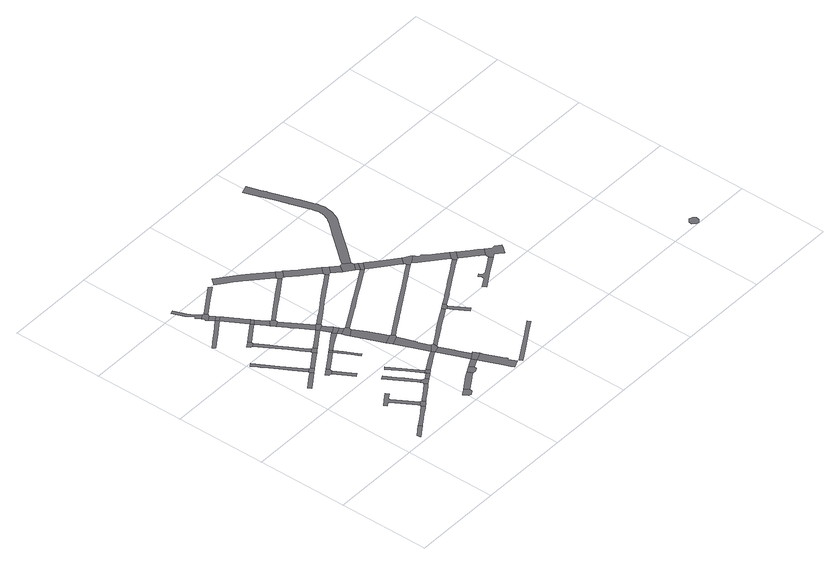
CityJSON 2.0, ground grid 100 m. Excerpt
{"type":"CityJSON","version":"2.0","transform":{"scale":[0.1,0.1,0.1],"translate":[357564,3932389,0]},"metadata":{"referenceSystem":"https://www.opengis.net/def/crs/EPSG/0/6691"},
"CityObjects":{
"road1":{"type":"Road","geometry":[{"type":"MultiSurface","lod":"1","boundaries":[[[0,1,2,3]]]}]},
"road2":{"type":"Road","attributes":{"RoadStructureAttribute.sectionType":"1"},"geometry":[{"type":"MultiSurface","lod":"1","boundaries":[[[4,5,6,7,8,9,10,11,12,13,14,0,3]]]}]},
"road3":{"type":"Road","attributes":{"RoadStructureAttribute.sectionType":"1"},"geometry":[{"type":"MultiSurface","lod":"1","boundaries":[[[15,16,17,18,19,20]]]}]},
"road4":{"type":"Road","geometry":[{"type":"MultiSurface","lod":"1","boundaries":[[[21,22,23,24,25,26,27,28,29,30,31,32,33]]]}]},
"road5":{"type":"Road","attributes":{"RoadStructureAttribute.sectionType":"1"},"geometry":[{"type":"MultiSurface","lod":"1","boundaries":[[[34,35,36,37,38,39,40,41,42,43,44]]]}]},
"road6":{"type":"Road","geometry":[{"type":"MultiSurface","lod":"1","boundaries":[[[21,33,10,9,45,46,47,48,49,50]]]}]},
"road7":{"type":"Road","geometry":[{"type":"MultiSurface","lod":"1","boundaries":[[[43,15,20,51,52,44]]]}]},
"road8":{"type":"Road","geometry":[{"type":"MultiSurface","lod":"1","boundaries":[[[53,54,55,56,57,58,59,60,61]]]}]},
"road9":{"type":"Road","attributes":{"RoadStructureAttribute.sectionType":"1"},"geometry":[{"type":"MultiSurface","lod":"1","boundaries":[[[62,63,64,65,58,57]]]}]},
"road10":{"type":"Road","attributes":{"RoadStructureAttribute.sectionType":"1"},"geometry":[{"type":"MultiSurface","lod":"1","boundaries":[[[49,66,67,68,69,70,71,72,73,74,75,76,77,78,79,80,50]]]}]},
"road11":{"type":"Road","geometry":[{"type":"MultiSurface","lod":"1","boundaries":[[[81,82,83,84,85,86,87]]]}]},
"road12":{"type":"Road","attributes":{"RoadStructureAttribute.sectionType":"1"},"geometry":[{"type":"MultiSurface","lod":"1","boundaries":[[[88,89,90,91,92,93,94,52,51]]]}]},
"road13":{"type":"Road","attributes":{"RoadStructureAttribute.sectionType":"1"},"geometry":[{"type":"MultiSurface","lod":"1","boundaries":[[[95,96,97,98,99,100,101,102,103,104,105,106,107,108,109,81,87]]]}]},
"road14":{"type":"Road","attributes":{"RoadStructureAttribute.sectionType":"1"},"geometry":[{"type":"MultiSurface","lod":"1","boundaries":[[[110,111,112,113,114,115,116,117,118,119]]]}]},
"road15":{"type":"Road","attributes":{"RoadStructureAttribute.sectionType":"1"},"geometry":[{"type":"MultiSurface","lod":"1","boundaries":[[[120,121,122,123,124,125,126,127,128,129,130,131,132,133,134,135,136,129,137]]]}]},
"road16":{"type":"Road","attributes":{"RoadStructureAttribute.sectionType":"1"},"geometry":[{"type":"MultiSurface","lod":"1","boundaries":[[[138,139,140,141,142,143,144,145,146,147,148,149,150,140,151,152,153,53,61]]]}]},
"road17":{"type":"Road","geometry":[{"type":"MultiSurface","lod":"1","boundaries":[[[154,155,156,157,158,159,160,161]]]}]},
"road18":{"type":"Road","geometry":[{"type":"MultiSurface","lod":"1","boundaries":[[[162,76,75,163,164,110,119]]]}]},
"road19":{"type":"Road","geometry":[{"type":"MultiSurface","lod":"1","boundaries":[[[91,90,165,166,167,168,101,100]]]}]},
"road20":{"type":"Road","attributes":{"RoadStructureAttribute.sectionType":"1"},"geometry":[{"type":"MultiSurface","lod":"1","boundaries":[[[169,170,171,172,173,83,82]]]}]},
"road21":{"type":"Road","attributes":{"RoadStructureAttribute.sectionType":"1"},"geometry":[{"type":"MultiSurface","lod":"1","boundaries":[[[174,175,176,177,178,179,180,181,182,183,184,185]]]}]},
"road22":{"type":"Road","geometry":[{"type":"MultiSurface","lod":"1","boundaries":[[[151,140,150,186,187]]]}]},
"road23":{"type":"Road","geometry":[{"type":"MultiSurface","lod":"1","boundaries":[[[188,181,180,189,190,191,192,193]]]}]},
"road24":{"type":"Road","attributes":{"RoadStructureAttribute.sectionType":"1"},"geometry":[{"type":"MultiSurface","lod":"1","boundaries":[[[192,191,137,194]]]}]},
"road25":{"type":"Road","attributes":{"RoadStructureAttribute.sectionType":"1"},"geometry":[{"type":"MultiSurface","lod":"1","boundaries":[[[195,196,197,198,164,163]]]}]},
"road26":{"type":"Road","attributes":{"RoadStructureAttribute.sectionType":"1"},"geometry":[{"type":"MultiSurface","lod":"1","boundaries":[[[199,200,201,202,203,204]]]}]},
"road27":{"type":"Road","geometry":[{"type":"MultiSurface","lod":"1","boundaries":[[[137,129,136,194]]]}]},
"road28":{"type":"Road","geometry":[{"type":"MultiSurface","lod":"1","boundaries":[[[205,206,199,204,198,197,207,208]]]}]},
"road29":{"type":"Road","attributes":{"RoadStructureAttribute.sectionType":"1"},"geometry":[{"type":"MultiSurface","lod":"1","boundaries":[[[209,210,211,212,213,214,215,216,217,218,154,161]]]}]},
"road30":{"type":"Road","geometry":[{"type":"MultiSurface","lod":"1","boundaries":[[[131,130,172,171,219]]]}]},
"road31":{"type":"Road","attributes":{"RoadStructureAttribute.sectionType":"1"},"geometry":[{"type":"MultiSurface","lod":"1","boundaries":[[[220,221,222,219,171,223,224]]]}]},
"road32":{"type":"Road","attributes":{"RoadStructureAttribute.sectionType":"1"},"geometry":[{"type":"MultiSurface","lod":"1","boundaries":[[[225,226,227,187,186,228,229,230]]]}]},
"road33":{"type":"Road","attributes":{"RoadStructureAttribute.sectionType":"1"},"geometry":[{"type":"MultiSurface","lod":"1","boundaries":[[[231,232,233,234,235,236,168,167,237,238,233,239,240,241]]]}]},
"road34":{"type":"Road","geometry":[{"type":"MultiSurface","lod":"1","boundaries":[[[242,243,244,245,246,220,224]]]}]},
"road35":{"type":"Road","attributes":{"RoadStructureAttribute.sectionType":"1"},"geometry":[{"type":"MultiSurface","lod":"1","boundaries":[[[247,248,249,244,243,250,251,252,253,234,254]]]}]},
"road36":{"type":"Road","attributes":{"RoadStructureAttribute.sectionType":"1"},"geometry":[{"type":"MultiSurface","lod":"1","boundaries":[[[255,256,257,205,208,258,259,260,261,262]]]}]},
"road37":{"type":"Road","attributes":{"RoadStructureAttribute.sectionType":"1"},"geometry":[{"type":"MultiSurface","lod":"1","boundaries":[[[263,264,188,193,265,266]]]}]},
"road38":{"type":"Road","geometry":[{"type":"MultiSurface","lod":"1","boundaries":[[[267,268,269,270,215,214,271]]]}]},
"road39":{"type":"Road","geometry":[{"type":"MultiSurface","lod":"1","boundaries":[[[234,233,232,272,273,254]]]}]},
"road40":{"type":"Road","geometry":[{"type":"MultiSurface","lod":"1","boundaries":[[[241,240,225,230,274]]]}]},
"road41":{"type":"Road","attributes":{"RoadStructureAttribute.sectionType":"1"},"geometry":[{"type":"MultiSurface","lod":"1","boundaries":[[[275,276,277,274,230]]]}]},
"road42":{"type":"Road","geometry":[{"type":"MultiSurface","lod":"1","boundaries":[[[278,279,277,276,280,281,282,283,284]]]}]},
"road43":{"type":"Road","attributes":{"RoadStructureAttribute.sectionType":"1"},"geometry":[{"type":"MultiSurface","lod":"1","boundaries":[[[268,285,286,287,269]]]}]},
"road44":{"type":"Road","attributes":{"RoadStructureAttribute.sectionType":"1"},"geometry":[{"type":"MultiSurface","lod":"1","boundaries":[[[288,289,290,291,292,293,294,295,296,297,298,299,282,281]]]}]},
"road45":{"type":"Road","geometry":[{"type":"MultiSurface","lod":"1","boundaries":[[[293,300,301,302,303,294]]]}]},
"road46":{"type":"Road","attributes":{"RoadStructureAttribute.sectionType":"1"},"geometry":[{"type":"MultiSurface","lod":"1","boundaries":[[[304,305,306,307,308,301,300,309,310,311,262]]]}]},
"road47":{"type":"Road","geometry":[{"type":"MultiSurface","lod":"1","boundaries":[[[312,313,304,262,261,314,315]]]}]},
"road48":{"type":"Road","attributes":{"RoadStructureAttribute.sectionType":"1"},"geometry":[{"type":"MultiSurface","lod":"1","boundaries":[[[316,317,314,261,318,319,320,286,321]]]}]},
"road49":{"type":"Road","geometry":[{"type":"MultiSurface","lod":"1","boundaries":[[[286,285,322,323,321]]]}]},
"road50":{"type":"Road","attributes":{"RoadStructureAttribute.sectionType":"1"},"geometry":[{"type":"MultiSurface","lod":"1","boundaries":[[[324,325,326,327,328,329,322,285,330,331,332,333]]]}]},
"road51":{"type":"Road","attributes":{"RoadStructureAttribute.sectionType":"1"},"geometry":[{"type":"MultiSurface","lod":"1","boundaries":[[[334,335,336,337,246,245,338,339,340,341]]]}]},
"road52":{"type":"Road","attributes":{"RoadStructureAttribute.sectionType":"1"},"geometry":[{"type":"MultiSurface","lod":"1","boundaries":[[[342,343,344,345,346,347,348,273,272,349,350,351,352,353,354,355]]]}]},
"road53":{"type":"Road","attributes":{"RoadStructureAttribute.sectionType":"1"},"geometry":[{"type":"MultiSurface","lod":"1","boundaries":[[[356,357,358,359,360,361,362,363,364,365,366,367,368,369,370]]]}]},
"road54":{"type":"Road","attributes":{"RoadStructureAttribute.sectionType":"1"},"geometry":[{"type":"MultiSurface","lod":"1","boundaries":[[[371,372,373,374,375,376,377,312,315,378,379,380,381,382,383,384,385,386]]]}]},
"road55":{"type":"Road","attributes":{"RoadStructureAttribute.sectionType":"1"},"geometry":[{"type":"MultiSurface","lod":"1","boundaries":[[[387,388,389,390,391,392,393,394,395,396,397,398,278,284]]]}]},
"road56":{"type":"Road","attributes":{"RoadStructureAttribute.sectionType":"1"},"geometry":[{"type":"MultiSurface","lod":"1","boundaries":[[[399,400,401,402,403,404,405,406]]]}]},
"road57":{"type":"Road","geometry":[{"type":"MultiSurface","lod":"1","boundaries":[[[407,408,363,362,334,341,409,410]]]}]},
"road58":{"type":"Road","attributes":{"RoadStructureAttribute.sectionType":"1"},"geometry":[{"type":"MultiSurface","lod":"1","boundaries":[[[411,412,413,414,415,416,417,418,419,420,421,422,303,302,423,424,425,426,427,428,429,430,431,432,433]]]}]},
"road59":{"type":"Road","attributes":{"RoadStructureAttribute.sectionType":"1"},"geometry":[{"type":"MultiSurface","lod":"1","boundaries":[[[434,435,436,437,438,439,440,407,410]]]}]},
"road60":{"type":"Road","geometry":[{"type":"MultiSurface","lod":"1","boundaries":[[[371,386,441,442,443,444,445,446]]]}]},
"road61":{"type":"Road","attributes":{"RoadStructureAttribute.sectionType":"1"},"geometry":[{"type":"MultiSurface","lod":"1","boundaries":[[[441,447,448,449,450,442]]]}]},
"road62":{"type":"Road","geometry":[{"type":"MultiSurface","lod":"1","boundaries":[[[451,452,453,438,437,342,355]]]}]},
"road63":{"type":"Road","attributes":{"RoadStructureAttribute.sectionType":"1"},"geometry":[{"type":"MultiSurface","lod":"1","boundaries":[[[454,453,452,455]]]}]},
"road64":{"type":"Road","geometry":[{"type":"MultiSurface","lod":"1","boundaries":[[[456,457,458,454,455,459]]]}]},
"road65":{"type":"Road","attributes":{"RoadStructureAttribute.sectionType":"1"},"geometry":[{"type":"MultiSurface","lod":"1","boundaries":[[[460,393,461,462,456,459]]]}]},
"road66":{"type":"Road","geometry":[{"type":"MultiSurface","lod":"1","boundaries":[[[463,461,393,392,464,465]]]}]},
"road67":{"type":"Road","attributes":{"RoadStructureAttribute.sectionType":"1"},"geometry":[{"type":"MultiSurface","lod":"1","boundaries":[[[466,467,468,469,470,471,472,473,474,475,445,444,476,477,478,479,480,481,482,483,484,485,486,487]]]}]},
"road68":{"type":"Road","attributes":{"RoadStructureAttribute.sectionType":"1"},"geometry":[{"type":"MultiSurface","lod":"1","boundaries":[[[488,489,490,491,492,465,464,493,494,495,496]]]}]},
"road69":{"type":"Road","geometry":[{"type":"MultiSurface","lod":"1","boundaries":[[[497,498,499,500,501,488,496,502,503,411,433]]]}]},
"road70":{"type":"Road","attributes":{"RoadStructureAttribute.sectionType":"1"},"geometry":[{"type":"MultiSurface","lod":"1","boundaries":[[[504,505,506,507,508,509,499,498,510,511,512,513]]]}]},
"road71":{"type":"Road","geometry":[{"type":"MultiSurface","lod":"1","boundaries":[[[514,515,516,517,518,519,520,521,522,523,524,525,526]]]}]},
"road72":{"type":"Road","attributes":{"RoadStructureAttribute.sectionType":"1"},"geometry":[{"type":"MultiSurface","lod":"1","boundaries":[[[527,528,529,530,531,532,533,534,535,536,537,538,539,540,541,542,543,544,545,546,547,548,549,550,551,552,553,554,555,556,458,457,557,558,559,560,561,562,563,564,565,566,567,568,569,570,571,572,573,574,575,576,577,578,579,580,581,582,583,584]]]}]},
"road73":{"type":"Road","geometry":[{"type":"MultiSurface","lod":"1","boundaries":[[[585,586,587,513,512,466,487]]]}]},
"road74":{"type":"Road","attributes":{"RoadStructureAttribute.sectionType":"1"},"geometry":[{"type":"MultiSurface","lod":"1","boundaries":[[[588,589,590,586,585,591,592,593,594,595,596,597,598]]]}]},
"road75":{"type":"Road","geometry":[{"type":"MultiSurface","lod":"1","boundaries":[[[514,526,599,600,601,602,603,604,605,606,607,608,609,610,588,598]]]}]},
"road76":{"type":"Road","geometry":[{"type":"MultiSurface","lod":"1","boundaries":[[[611,612,613,614,615,616,617,618,619]]]}]}
},
"vertices":[
[355,184,0],[246,105,0],[251,65,0],[384,151,0],
[400,165,0],[428,183,0],[434,187,0],[524,246,0],[603,297,0],[627,313,0],[604,348,0],[525,293,0],[518,289,0],[479,263,0],[379,198,0],
[312,1477,0],[264,1445,0],[125,1350,0],[148,1316,0],[192,1347,0],[335,1444,0],
[640,392,0],[489,637,0],[490,639,0],[494,658,0],[549,694,0],[528,728,0],[445,673,0],[380,630,0],[402,597,0],[437,620,0],[455,616,0],[599,381,0],[608,367,0],
[290,1615,0],[203,1759,0],[57,2000,0],[23,1978,0],[63,1913,0],[76,1891,0],[120,1819,0],[169,1737,0],[236,1627,0],[315,1495,0],[349,1518,0],
[655,332,0],[658,333,0],[668,340,0],[665,344,0],[684,356,0],[662,388,0],
[391,1482,0],[368,1516,0],
[449,1392,0],[377,1345,0],[377,1344,0],[397,1312,0],[426,1305,0],[464,1329,0],[467,1341,0],[468,1343,0],[471,1359,0],
[507,1171,0],[551,1099,0],[590,1123,0],[533,1216,0],
[691,361,0],[693,363,0],[727,388,0],[730,390,0],[731,388,0],[779,421,0],[859,476,0],[877,488,0],[887,495,0],[894,499,0],[872,532,0],[866,528,0],[746,445,0],[713,422,0],[686,404,0],
[301,2167,0],[305,2186,0],[283,2219,0],[245,2194,0],[224,2180,0],[247,2147,0],[267,2145,0],
[512,1565,0],[546,1588,0],[581,1611,0],[554,1642,0],[517,1617,0],[459,1577,0],[378,1521,0],
[322,2054,0],[381,1957,0],[413,1903,0],[443,1852,0],[503,1753,0],[558,1661,0],[591,1684,0],[576,1709,0],[476,1875,0],[446,1925,0],[423,1965,0],[415,1977,0],[382,2032,0],[356,2075,0],[355,2077,0],
[902,591,0],[822,729,0],[804,757,0],[709,912,0],[676,892,0],[791,705,0],[810,675,0],[824,652,0],[840,624,0],[869,572,0],
[188,2555,0],[121,2508,0],[120,2508,0],[8,2430,0],[31,2397,0],[132,2467,0],[143,2475,0],[210,2521,0],[305,2587,0],[355,2622,0],[506,2373,0],[562,2407,0],[544,2435,0],[504,2500,0],[501,2505,0],[425,2630,0],[410,2655,0],[332,2655,0],
[614,1454,0],[674,1494,0],[681,1499,0],[724,1420,0],[748,1377,0],[769,1340,0],[815,1255,0],[842,1269,0],[803,1339,0],[803,1340,0],[786,1371,0],[754,1429,0],[707,1513,0],[659,1531,0],[655,1528,0],[602,1493,0],
[1051,193,0],[1026,176,0],[1024,175,0],[977,144,0],[1011,94,0],[1040,87,0],[1077,112,0],[1084,141,0],
[880,554,0],[958,541,0],[935,574,0],
[603,1627,0],[617,1636,0],[634,1648,0],[611,1681,0],
[396,2249,0],[497,2317,0],[527,2338,0],[506,2372,0],[374,2282,0],
[150,3048,0],[202,2922,0],[233,2878,0],[259,2841,0],[256,2839,0],[238,2827,0],[272,2776,0],[321,2807,0],[272,2872,0],[259,2896,0],[241,2931,0],[189,3064,0],
[706,1516,0],[685,1548,0],
[341,2802,0],[287,2752,0],[281,2731,0],[295,2711,0],[355,2748,0],[360,2767,0],
[385,2697,0],
[1017,579,0],[1017,580,0],[1026,585,0],[1005,619,0],
[1029,648,0],[940,795,0],[827,978,0],[799,961,0],[909,784,0],[999,630,0],
[1047,648,0],[1040,648,0],[1055,603,0],[1070,612,0],
[1119,165,0],[1129,171,0],[1150,185,0],[1236,241,0],[1241,244,0],[1292,273,0],[1263,326,0],[1205,293,0],[1086,215,0],[1075,208,0],
[579,2380,0],
[657,2253,0],[651,2262,0],[642,2277,0],[590,2233,0],[605,2208,0],
[896,1685,0],[790,1617,0],[728,1577,0],[765,1555,0],[811,1580,0],[924,1641,0],
[958,1752,0],[920,1823,0],[853,1795,0],[832,1830,0],[798,1807,0],[712,1749,0],[733,1715,0],[788,1753,0],[864,1769,0],[903,1690,0],[972,1727,0],
[616,2188,0],[637,2155,0],[696,2190,0],[700,2215,0],[677,2248,0],
[768,2079,0],[765,2077,0],[759,2088,0],[694,2060,0],[709,2036,0],[716,2023,0],[725,2009,0],[889,1881,0],
[1271,776,0],[1164,720,0],[1159,716,0],[1177,679,0],[1186,685,0],[1267,730,0],[1300,749,0],[1287,783,0],
[671,3019,0],[505,2910,0],[532,2880,0],[693,2985,0],
[1361,287,0],[1369,316,0],[1334,365,0],[1321,358,0],[1322,265,0],
[926,1844,0],[905,1879,0],
[997,1681,0],
[926,1635,0],[940,1603,0],[1021,1637,0],
[1042,1635,0],[1040,1635,0],[962,1552,0],[974,1522,0],[1055,1576,0],[1055,1596,0],[1061,1600,0],
[1463,365,0],[1439,420,0],[1359,378,0],
[1023,1405,0],[1025,1401,0],[1052,1337,0],[1052,1336,0],[1055,1330,0],[1112,1194,0],[1214,1237,0],[1181,1310,0],[1170,1335,0],[1168,1339,0],[1167,1341,0],[1124,1437,0],
[1139,1129,0],[1243,1173,0],[1249,1192,0],[1233,1230,0],
[1355,844,0],[1350,856,0],[1325,922,0],[1308,966,0],[1307,970,0],[1168,1060,0],[1176,1041,0],[1227,921,0],
[1382,835,0],[1358,842,0],[1375,773,0],[1379,785,0],
[1454,588,0],[1439,624,0],[1383,556,0],[1386,548,0],[1402,510,0],[1509,464,0],
[1559,406,0],[1529,475,0],
[1658,142,0],[1669,148,0],[1663,162,0],[1657,176,0],[1602,303,0],[1570,378,0],[1560,141,0],[1596,56,0],[1612,21,0],[1696,57,0],
[1188,2585,0],[1017,2473,0],[932,2417,0],[853,2364,0],[874,2330,0],[958,2386,0],[1041,2440,0],[1210,2552,0],
[1518,2278,0],[1379,2187,0],[1365,2179,0],[1218,2084,0],[1212,2080,0],[1051,1971,0],[1012,1946,0],[996,1888,0],[1074,1938,0],[1234,2047,0],[1245,2053,0],[1369,2133,0],[1387,2145,0],[1540,2244,0],
[736,2997,0],[815,2936,0],[907,2864,0],[922,2853,0],[991,2788,0],[996,2784,0],[1187,2605,0],[1249,2671,0],[1077,2831,0],[1053,2853,0],[1043,2863,0],[980,2922,0],[870,3007,0],[822,3044,0],[791,3068,0],
[1834,1104,0],[1775,1070,0],[1769,1066,0],[1641,992,0],[1584,959,0],[1539,931,0],[1532,927,0],[1477,847,0],[1484,851,0],[1519,872,0],[1605,923,0],[1618,931,0],[1721,992,0],[1788,1031,0],[1819,1049,0],[1849,1066,0],
[1305,1739,0],[1313,1743,0],[1442,1818,0],[1492,1847,0],[1556,1883,0],[1810,2029,0],[1790,2064,0],[1537,1918,0],[1455,1871,0],[1417,1849,0],[1318,1793,0],[1284,1773,0],
[1732,18,0],[1879,108,0],[2114,255,0],[2225,324,0],[2204,357,0],[2004,232,0],[1867,147,0],[1716,53,0],
[1301,2623,0],[1296,2627,0],[1219,2558,0],[1240,2556,0],
[2123,1772,0],[2045,1724,0],[1981,1685,0],[1881,1623,0],[1855,1608,0],[1854,1607,0],[1800,1575,0],[1585,1444,0],[1520,1404,0],[1402,1332,0],[1311,1277,0],[1243,1236,0],[1357,1258,0],[1478,1331,0],[1478,1332,0],[1542,1370,0],[1589,1399,0],[1848,1557,0],[1875,1573,0],[1891,1583,0],[1993,1645,0],[2065,1689,0],[2144,1737,0],
[1253,2544,0],[1354,2451,0],[1416,2394,0],[1518,2301,0],[1578,2367,0],[1436,2499,0],[1415,2517,0],
[1865,1062,0],[1900,1082,0],[1903,1097,0],[1911,1102,0],[1891,1137,0],[1890,1138,0],
[1895,1012,0],[1983,868,0],[2017,889,0],[1961,981,0],
[1551,2252,0],[1571,2252,0],[1632,2318,0],
[1709,2247,0],[1658,2172,0],
[1811,2162,0],[1808,2192,0],[1739,2250,0],[1755,2093,0],
[1782,2071,0],[1843,2137,0],[1837,2142,0],
[1858,2125,0],[1823,2037,0],[1879,2107,0],
[2460,1478,0],[2390,1438,0],[2335,1405,0],[2278,1369,0],[2202,1323,0],[2145,1287,0],[2131,1279,0],[1997,1200,0],[1998,1198,0],[1978,1187,0],[2045,1178,0],[2043,1181,0],[2046,1183,0],[2163,1253,0],[2257,1311,0],[2275,1322,0],[2276,1322,0],[2297,1335,0],[2387,1391,0],[2411,1406,0],[2412,1404,0],[2480,1443,0],
[2171,1868,0],[2138,1894,0],[2088,1936,0],[2001,2008,0],[1896,2093,0],[1890,1982,0],[1945,1937,0],[2075,1830,0],[2114,1798,0],
[2173,1755,0],[2178,1751,0],[2257,1804,0],[2246,1821,0],[2193,1854,0],[2119,1794,0],[2122,1792,0],
[2517,1569,0],[2360,1703,0],[2318,1749,0],[2302,1752,0],[2282,1768,0],[2269,1786,0],[2212,1710,0],[2216,1705,0],[2460,1499,0],[2520,1566,0],
[2706,1237,0],[2602,1174,0],[2500,1113,0],[2471,1120,0],[2451,1154,0],[2416,1133,0],[2437,1100,0],[2430,1070,0],[2328,1009,0],[2352,970,0],[2523,1074,0],[2626,1137,0],[2729,1199,0],
[1985,3569,0],[2033,3424,0],[2040,3402,0],[2061,3342,0],[2104,3211,0],[2108,3199,0],[2123,3154,0],[2174,2999,0],[2182,2976,0],[2184,2967,0],[2189,2951,0],[2192,2935,0],[2195,2917,0],[2196,2900,0],[2196,2884,0],[2194,2867,0],[2191,2849,0],[2188,2832,0],[2182,2815,0],[2176,2800,0],[2170,2784,0],[2162,2768,0],[2151,2754,0],[2142,2740,0],[2136,2733,0],[2052,2632,0],[2013,2586,0],[2001,2571,0],[1870,2410,0],[1789,2311,0],[1821,2208,0],[1940,2352,0],[2071,2515,0],[2206,2676,0],[2214,2684,0],[2226,2703,0],[2239,2721,0],[2245,2733,0],[2276,2815,0],[2280,2834,0],[2283,2855,0],[2286,2878,0],[2286,2903,0],[2285,2922,0],[2277,2970,0],[2277,2973,0],[2271,2991,0],[2268,3004,0],[2216,3162,0],[2197,3218,0],[2194,3228,0],[2186,3252,0],[2119,3452,0],[2110,3479,0],[2091,3535,0],[2055,3643,0],[2044,3677,0],[1959,3648,0],
[2505,1457,0],[2566,1524,0],[2557,1532,0],
[2768,1345,0],[2722,1384,0],[2672,1429,0],[2517,1447,0],[2580,1389,0],[2636,1340,0],[2661,1318,0],[2661,1317,0],[2663,1316,0],[2670,1309,0],[2709,1275,0],
[2769,1223,0],[2846,1155,0],[2852,1153,0],[2874,1183,0],[2895,1211,0],[2899,1218,0],[2921,1247,0],[2861,1293,0],[2845,1292,0],[2831,1291,0],[2807,1311,0],[2802,1316,0],
[4380,104,0],[4341,111,0],[4308,87,0],[4309,87,0],[4299,47,0],[4340,14,0],[4364,9,0],[4396,32,0],[4403,71,0]
]}
